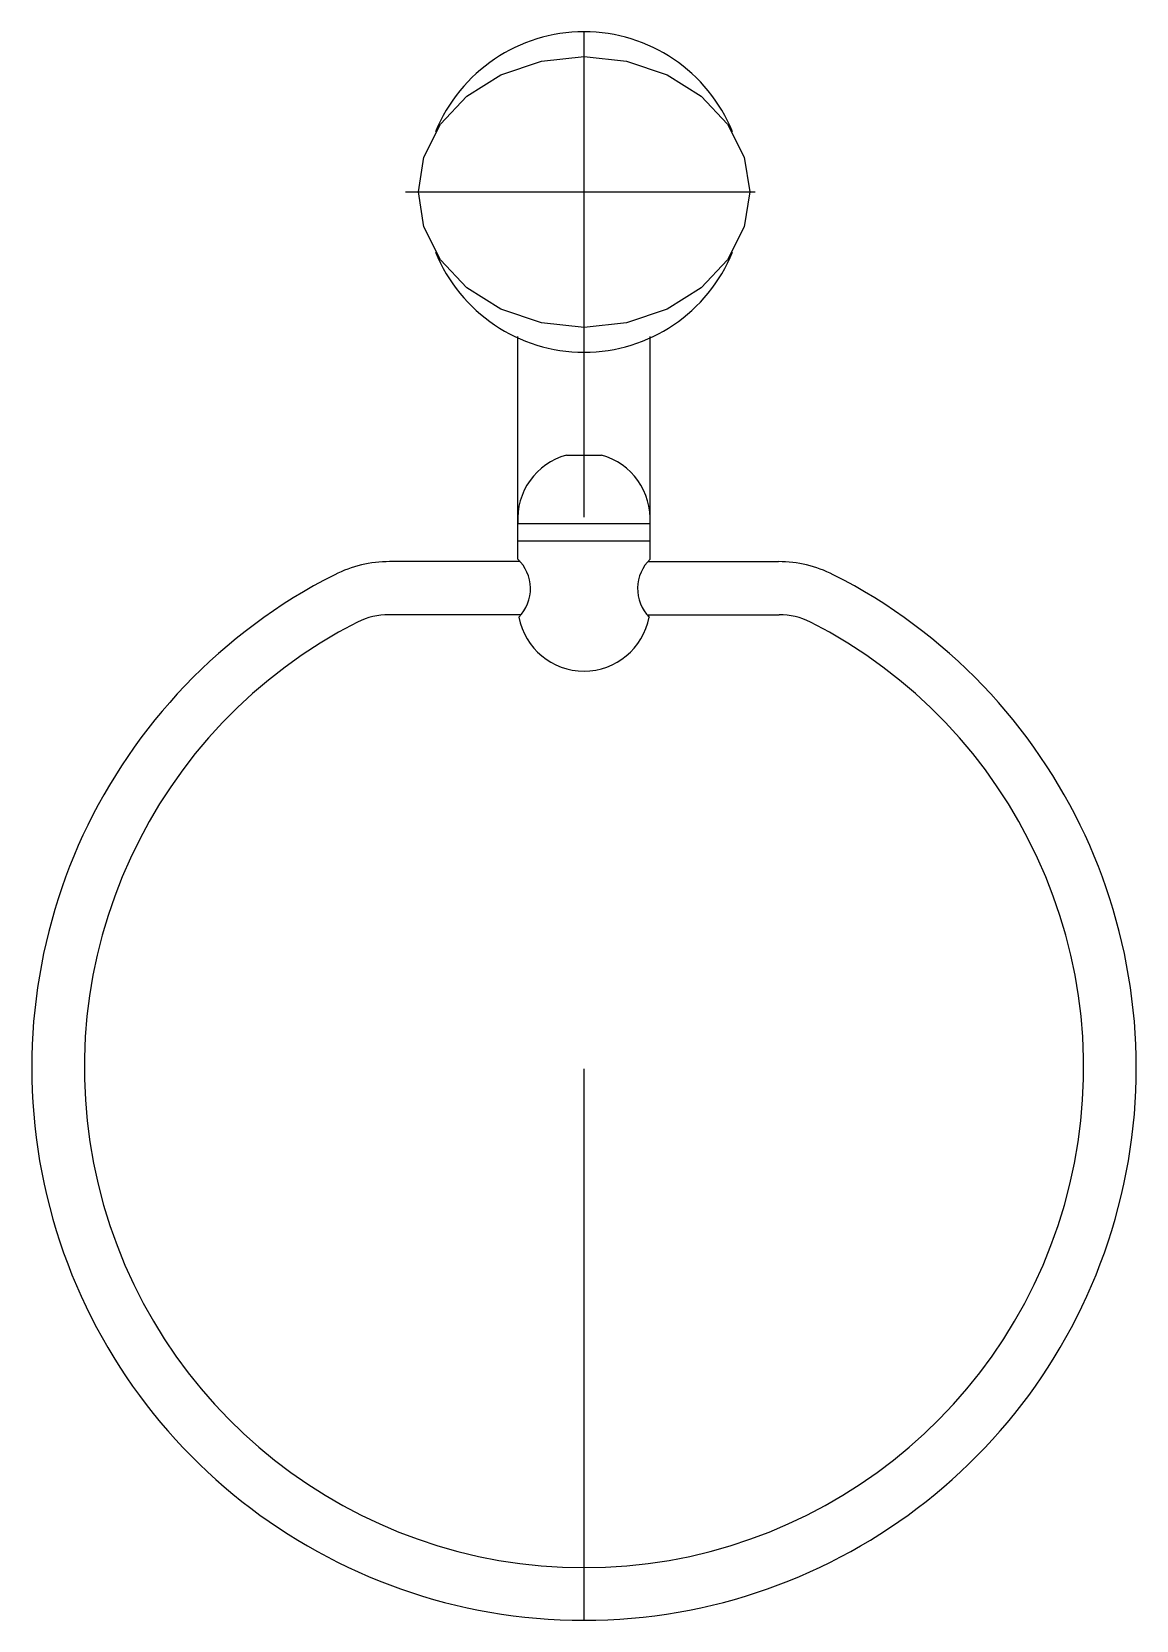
# Model space of a CAD drawing. Extents: x -0.811 to -0.611, y 233.314 to 233.602.
import ezdxf

# ---------------------------------------------------------------- set-up
doc = ezdxf.new("R2010")
doc.units = 0
doc.header["$LTSCALE"] = 0.2
doc.header["$MEASUREMENT"] = 0
doc.linetypes.add('AXES', pattern=[0.54, 0.3, -0.08, 0.08, -0.08])
doc.linetypes.add('CONTINU', pattern=[0])
doc.layers.get('0').update_dxf_attribs({"linetype": 'CONTINUOUS'})
doc.layers.add('DECA_EIXOS', color=5, linetype='AXES')

msp = doc.modelspace()

# ---------------------------------------------------------------- linework, layer by layer
at = {"linetype": 'CONTINU'}
for points in [[(-0.68421, 233.58402, 0.674346), (-0.73807, 233.58402)], [(-0.73807, 233.56224, 0.674353), (-0.68421, 233.56224)], [(-0.7143, 233.52544, 0.357459), (-0.72313, 233.51302)], [(-0.69916, 233.51302, 0.357463), (-0.70799, 233.52544)], [(-0.74641, 233.50611, 0.117631), (-0.75636, 233.50374)], [(-0.72295, 233.49604, 0.418546), (-0.72316, 233.50656)], [(-0.69912, 233.50656, 0.418548), (-0.69933, 233.49604)], [(-0.66592, 233.50374, 0.117631), (-0.67587, 233.50611)], [(-0.75636, 233.50374, 0.789505), (-0.71114, 233.31418)], [(-0.71114, 233.31418, 0.789505), (-0.66592, 233.50374)], [(-0.74655, 233.49649, 0.118302), (-0.75221, 233.49514)], [(-0.67007, 233.49514, 0.118302), (-0.67574, 233.49649)], [(-0.75221, 233.49514, 0.788694), (-0.71114, 233.32372)], [(-0.72295, 233.49604, 0.828545), (-0.69933, 233.49604)], [(-0.71114, 233.32372, 0.788694), (-0.67007, 233.49514)]]:
    msp.add_lwpolyline(points, format="xyb", dxfattribs=at)
msp.add_lwpolyline([(-0.74119, 233.57313), (-0.74018, 233.57944), (-0.73715, 233.58543), (-0.73239, 233.59048), (-0.72621, 233.59436), (-0.71888, 233.59684), (-0.71114, 233.59767), (-0.70341, 233.59684), (-0.69608, 233.59436), (-0.68989, 233.59048), (-0.68514, 233.58543), (-0.6821, 233.57944), (-0.68109, 233.57313), (-0.6821, 233.56681), (-0.68514, 233.56082), (-0.68989, 233.55577), (-0.69608, 233.55189), (-0.70341, 233.54941), (-0.71114, 233.54858), (-0.71888, 233.54941), (-0.72621, 233.55189), (-0.73239, 233.55577), (-0.73715, 233.56082), (-0.74018, 233.56681)], close=True, dxfattribs=at)
for points in [[(-0.72316, 233.50991), (-0.72316, 233.54692)], [(-0.69912, 233.50991), (-0.69912, 233.54692)], [(-0.7143, 233.52544), (-0.70799, 233.52544)], [(-0.72313, 233.51302), (-0.70313, 233.51302)], [(-0.71114, 233.51302), (-0.69916, 233.51302)], [(-0.72316, 233.50991), (-0.69912, 233.50991)], [(-0.72316, 233.50656), (-0.72316, 233.50991)], [(-0.69912, 233.50656), (-0.69912, 233.50991)], [(-0.72273, 233.50611), (-0.74641, 233.50611)], [(-0.69956, 233.50611), (-0.67587, 233.50611)], [(-0.72255, 233.49649), (-0.74655, 233.49649)], [(-0.69955, 233.49649), (-0.69933, 233.49604)], [(-0.69955, 233.49649), (-0.67574, 233.49649)]]:
    msp.add_lwpolyline(points, dxfattribs=at)
at = {"layer": 'DECA_EIXOS'}
for points in [[(-0.71114, 233.31418), (-0.71114, 233.60218)], [(-0.7435, 233.57313), (-0.68007, 233.57313)]]:
    msp.add_lwpolyline(points, dxfattribs=at)

doc.saveas('drawing.dxf')
